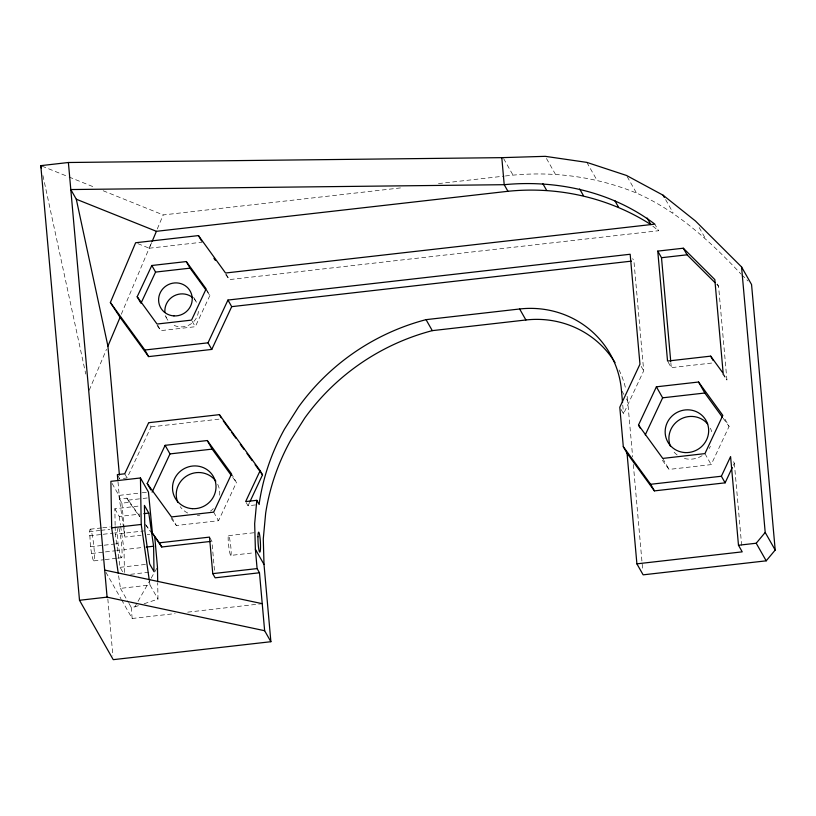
<?xml version="1.0" encoding="UTF-8"?>
<svg xmlns="http://www.w3.org/2000/svg" width="816" height="816" viewBox="0 0 816 816"><rect width="100%" height="100%" fill="white"/><g stroke="black" fill="none" stroke-linecap="round" stroke-linejoin="round"><path stroke-width="0.61" stroke-dasharray="4.08 3.06" d="M89.689 531.624A15.953 1.632 83.5 0 1 92.514 536.591A15.953 1.632 83.5 0 1 94.462 558.45A15.953 1.632 83.5 0 1 91.627 553.472L90.433 546.771L89.689 531.624L99.715 530.482M118.85 527.881A15.953 1.632 83.5 0 1 122.084 552.667A15.953 1.632 83.5 0 1 119.218 550.331L118.024 543.629L117.269 528.482M89.24 390.191L106.508 349.299M121.298 314.252L151.378 242.974M157.294 228.959L163.21 214.934L403.135 187.619M137.894 243.658L149.277 248.217L151.664 242.587M157.111 325.584L160.783 330.643L195.269 326.716L209.906 295.474L206.785 289.976M123.42 478.4L127.102 477.982L151.042 426.88L148.665 422.708M171.207 518.425L176.358 525.514L218.535 520.71L236.426 482.511L231.56 473.933M255.469 504.931L248.023 505.777L249.625 502.34M621.037 409.438L623.536 413.834L643.702 370.801L633.91 260.855L632.665 258.652M662.398 460.306L669.018 469.414L711.185 464.61L729.086 426.411L724.088 417.619M733.309 465.365L734.329 463.182L732.452 459.877M128.969 603.422L131.172 607.288L134.885 606.869L137.394 602.453M138.026 601.341L150.562 579.258M151.184 578.146L157.457 567.11M134.885 606.869L138.353 605.696M144.126 603.758L157.978 599.087L157.712 582.859M438.498 183.59L504.155 176.113M505.42 175.97C549.811 170.513 595.078 176.093 636.521 193.066C677.545 211.038 710.542 241.74 740.918 273.931M149.277 248.217L202.225 242.189M225.634 274.553L229.296 279.613L658.563 230.734L654.809 224.135M151.042 426.88L221.789 418.832M668.171 362.161L671.293 367.659L714.428 362.743M112.129 483.5L118.891 495.414L141.066 492.884M142.29 492.752L148.451 492.048M118.014 481.94L119.524 498.984L126.888 498.148L139.934 516.528M128.336 500.126L141.882 498.586M143.116 498.443L149.277 497.74M119.524 498.984L121.9 503.166L129.265 502.319L139.648 516.61M115.138 525.3L114.862 508.766L139.495 505.961M114.862 508.766L119.238 516.467L140.179 514.08M90.229 529.196L101.51 527.911M102.765 527.768L110.293 526.912M100.97 530.339L109.752 529.339M89.464 535.837L102 534.409M103.255 534.266L113.291 533.123M114.546 532.981L117.055 532.695M122.584 571.72L120.085 567.324L115.291 534.194L143.616 530.971M123.675 528.493L124.919 537.071L141.076 535.235M147.288 534.521L149.777 534.245M90.433 546.771L102.979 545.343M104.234 545.2L114.26 544.058M115.515 543.915L118.024 543.629M228.602 535.633L254.969 532.634M124.409 572.475L124.032 549.596L142.504 547.485M91.627 553.472L104.173 552.044M105.427 551.902L115.454 550.759M116.708 550.616L119.218 550.331M93.922 560.878L103.948 559.735M105.203 559.592L116.494 558.307M117.749 558.164L121.502 557.736M120.085 567.324L145.942 564.376M230.724 555.421A9.965 1.02 83.5 0 0 230.061 541.008A9.965 1.02 83.5 0 0 228.194 540.161A9.965 1.02 83.5 0 0 230.724 555.421L253.409 552.84M130.611 574.321L149.083 572.21M118.606 575.759L120.431 588.377L149.991 585.011L157.978 599.087M121.543 599.791L132.172 618.487L175.103 613.591M187.731 612.153L260.967 603.82M41.973 166.117L67.871 176.542M69.054 177.021L94.942 187.445M103.183 190.76L163.21 214.934M652.81 226.154L658.563 230.734M741.805 274.808L748.017 281M716.774 284.407L718.57 286.202L726.913 379.93L722.507 373.861M723.2 418.312L729.086 426.411M206.968 291.424L209.906 295.474M232.754 477.452L236.426 482.511M145.585 524.77L151.511 532.94M145.727 524.729L150.083 530.879M699.2 227.582L705.452 238.578M717.325 284.009L718.57 286.202M665.601 199.604L673.098 212.803M627.147 176.572L636.521 193.066M723.17 373.33L726.913 379.93M586.837 162.384L596.833 179.979M546.485 158.528L555.237 173.93M704.932 453.614L711.185 464.61M641.203 366.404L643.702 370.801M503.625 158.61L512.999 175.103M662.765 458.419L669.018 469.414M622.047 391.18L623.924 394.485M626.423 398.881L627.667 401.084L632.645 456.889M226.175 274.105L229.296 279.613M193.78 297.493L196.911 302.991A16.952 16.391 -29.6 0 0 193.555 298.381M192.148 321.218L195.269 326.716M165.179 315.608L166.423 317.812M157.661 325.145L160.783 330.643M246.238 502.646L248.023 505.777M213.659 512.132L218.535 520.71M210.11 538.152L211.885 541.283L214.69 572.781M171.482 516.936L176.358 525.514M124.726 473.8L127.102 477.982M117.953 475.687L119.738 478.819L119.513 476.289M126.888 498.148L129.265 502.319M120.431 588.377L128.418 602.453M105.927 572.291L120.921 598.689M42.942 175.573L85.762 374.065M149.44 581.227L149.991 585.011M118.891 495.414L123.502 527.269M119.238 516.467L120.482 525.055M120.656 526.279L124.032 549.596M734.329 463.182L741.887 548.046M670.844 362.6L671.293 367.659M633.318 464.498L642.692 569.762M622.761 405.083L623.536 413.834M121.9 503.166L124.919 537.071M131.172 607.288L132.172 618.487M107.834 598.944L112.894 655.87M115.158 526.565L115.291 534.194M710.379 428.227A21.93 21.216 -29.6 0 1 711.674 431.695M710.379 446.301A21.93 21.216 -29.6 0 1 709.175 448.525M702.076 455.695A21.93 21.216 -29.6 0 1 682.625 457.909M677.158 454.961A21.93 21.216 -29.6 0 1 672.833 450.575M198.421 311.375A16.952 16.391 -29.6 0 1 172.023 324.207M167.892 320.26A16.952 16.391 -29.6 0 1 165.424 315.129M217.729 484.327A21.93 21.216 -29.6 0 1 219.688 495.169M213.394 508.603A21.93 21.216 -29.6 0 1 210.487 511.081M199.9 515.161A21.93 21.216 -29.6 0 1 197.37 515.304M187.68 513.019A21.93 21.216 -29.6 0 1 180.183 506.675M619.058 369.985A94.707 91.606 -29.6 0 1 625.801 389.201M627.116 396.301A94.707 91.606 -29.6 0 1 627.667 401.084"/><path stroke-width="1.22" d="M117.902 480.726L117.361 474.647L124.726 473.8L148.665 422.708L219.412 414.65L260.131 470.679L245.647 501.595L256.826 500.32L254.663 523.658L255.388 549.27L257.101 568.589L259.478 572.771L264.639 630.717L270.881 641.713L113.24 659.665L79.499 600.28L40.8 165.648L68.391 162.506L501.799 157.651L545.241 156.335L586.837 162.384L626.525 175.471L663.102 195.208L695.446 220.983L741.56 266.934L751.556 284.529L775.2 550.045L766.204 560.827L643.141 574.841L636.898 563.846L627.045 453.257L623.302 446.658L619.793 407.235L639.958 364.201L630.166 254.255L227.95 300.053L208.019 342.822L211.772 349.421L148.614 356.612L120.074 317.342L110.364 302.532L135.619 242.75L198.472 235.589L225.542 273.013L654.809 224.135C612.316 191.74 556.9 179.591 504.206 184.691L70.798 189.547L76.296 199.226L107.916 346.117L119.401 475.034M107.916 346.117L120.074 317.342M152.133 241.465L156.417 231.316L507.95 191.291C557.746 186.191 608.695 197.482 650.903 224.624L647.149 218.025M211.772 349.421L231.703 306.653L227.95 300.053M137.19 296.728L151.827 265.496L186.303 261.569L206.152 288.874L191.525 320.117L157.039 324.044L137.19 296.728L140.311 302.226M140.933 303.328L155.57 272.085L151.827 265.496M147.217 483.531L165.107 445.332L207.284 440.538L231.56 473.933L213.659 512.132L171.482 516.936L147.217 483.531L150.868 489.967M152.092 492.119L169.983 453.91L165.107 445.332M250.165 501.197L262.507 474.861L260.131 470.679M638.489 425.024L656.39 386.815L698.557 382.021L722.833 415.415L704.932 453.614L662.765 458.419L638.489 425.024L640.366 428.318M645.262 434.897L662.643 397.82L656.39 386.815M627.045 453.257L654.391 490.885L725.118 482.837L721.375 476.238L730.585 456.583L738.48 545.251L742.223 551.851L636.898 563.846M725.118 482.837L732.278 467.548M738.48 545.251L756.208 543.232L765.204 532.45L741.56 266.934M155.57 272.085L190.057 268.158L206.234 290.414M657.757 251.114L683.308 248.207L714.826 279.602L723.17 373.33L710.685 356.143L667.539 361.06L657.757 251.114L661.501 257.713L670.732 361.345M231.703 306.653L631.38 261.14M661.501 257.713L687.062 254.806L714.969 282.611M110.364 302.532L144.871 350.013L208.019 342.822M256.826 500.32L259.192 504.502L259.406 502.228A221.687 214.424 -29.6 0 1 284.549 429.043L298.534 407A221.687 214.424 -29.6 0 1 426.044 319.648L519.649 308.989A94.707 91.606 -29.6 0 1 621.425 390.089L622.537 402.584M270.881 641.713L264.007 564.448L263.282 538.835L265.659 513.223A221.687 214.424 -29.6 0 1 290.792 440.038L304.786 417.996A221.687 214.424 -29.6 0 1 432.296 330.643L525.902 319.984A94.707 91.606 -29.6 0 1 615.04 362.62M169.983 453.91L212.16 449.116L231.285 475.422M662.643 397.82L704.81 393.016L722.466 417.302M210.65 541.426L161.731 546.995L152.439 533.297L148.451 492.048L140.454 477.972L110.894 481.338L111.67 527.819L118.238 573.24M143.871 513.662L148.798 513.101L153.592 546.23L154.01 571.649L149.644 563.958L144.85 530.828L144.422 505.4L148.798 513.101M111.67 527.819L141.229 524.453L140.454 477.972M623.302 446.658L650.648 484.286L721.375 476.238M152.439 533.297L159.365 542.824L209.508 537.112L212.762 573.638L215.138 577.82L259.478 572.771M146.207 547.067L153.592 546.23M212.762 573.638L257.101 568.589M79.499 600.28L107.09 597.139L264.639 630.717M104.683 570.088L262.232 603.677M76.296 199.226L156.417 231.316M223.268 420.862L229.928 430.032M231.407 432.072L235.855 438.182M240.292 444.292L243.994 449.392M246.952 453.461L252.144 460.591M255.102 464.671L262.507 474.861M213.935 258.376L215.393 260.396M663.102 195.208L664.346 197.401M683.308 248.207L687.062 254.806M710.685 356.143L713.184 360.55M614.774 200.552L618.518 207.152M698.557 382.021L704.81 393.016M579.635 188.965L583.389 195.565M765.204 532.45L775.2 550.045M756.208 543.232L766.204 560.827M542.813 183.62L546.557 190.21M507.95 191.291L504.206 184.691L501.799 157.651M650.648 484.286L654.391 490.885M519.649 308.989L525.902 319.984M426.044 319.648L432.296 330.643M198.472 235.589L201.603 241.087M186.303 261.569L190.057 268.158M219.412 414.65L221.187 417.782M207.284 440.538L212.16 449.116M144.871 350.013L148.614 356.612M255.388 549.27L264.007 564.448M159.365 542.824L161.731 546.995M40.8 165.648L41.33 168.127M141.229 524.453L149.257 579.962M154.816 537.479L157.457 567.11L157.692 581.655M68.391 162.506L107.09 597.139M164.914 312.304A16.952 16.391 -29.6 0 1 174.124 295.841A16.952 16.391 -29.6 0 1 192.851 297.748M670.436 446.27A21.93 21.216 -29.6 0 1 679.779 419.597A21.93 21.216 -29.6 0 1 707.727 424.075M177.786 502.37A21.93 21.216 -29.6 0 1 187.68 475.381A21.93 21.216 -29.6 0 1 215.832 481.154M685.012 452.574A21.93 21.216 -29.6 0 0 706.636 421.627A21.93 21.216 -29.6 0 0 669.089 419.444A21.93 21.216 -29.6 0 0 685.012 452.574M173.951 315.904A16.952 16.391 -29.6 0 0 190.658 291.995A16.952 16.391 -29.6 0 0 161.65 290.312A16.952 16.391 -29.6 0 0 173.951 315.904M192.362 508.664A21.93 21.216 -29.6 0 0 213.986 477.727A21.93 21.216 -29.6 0 0 176.44 475.544A21.93 21.216 -29.6 0 0 192.362 508.664M257.948 536.765A9.976 1.153 86.8 0 0 259.702 552.116A9.976 1.153 86.8 0 0 259.998 537.601A9.976 1.153 86.8 0 0 257.948 536.765"/></g></svg>
